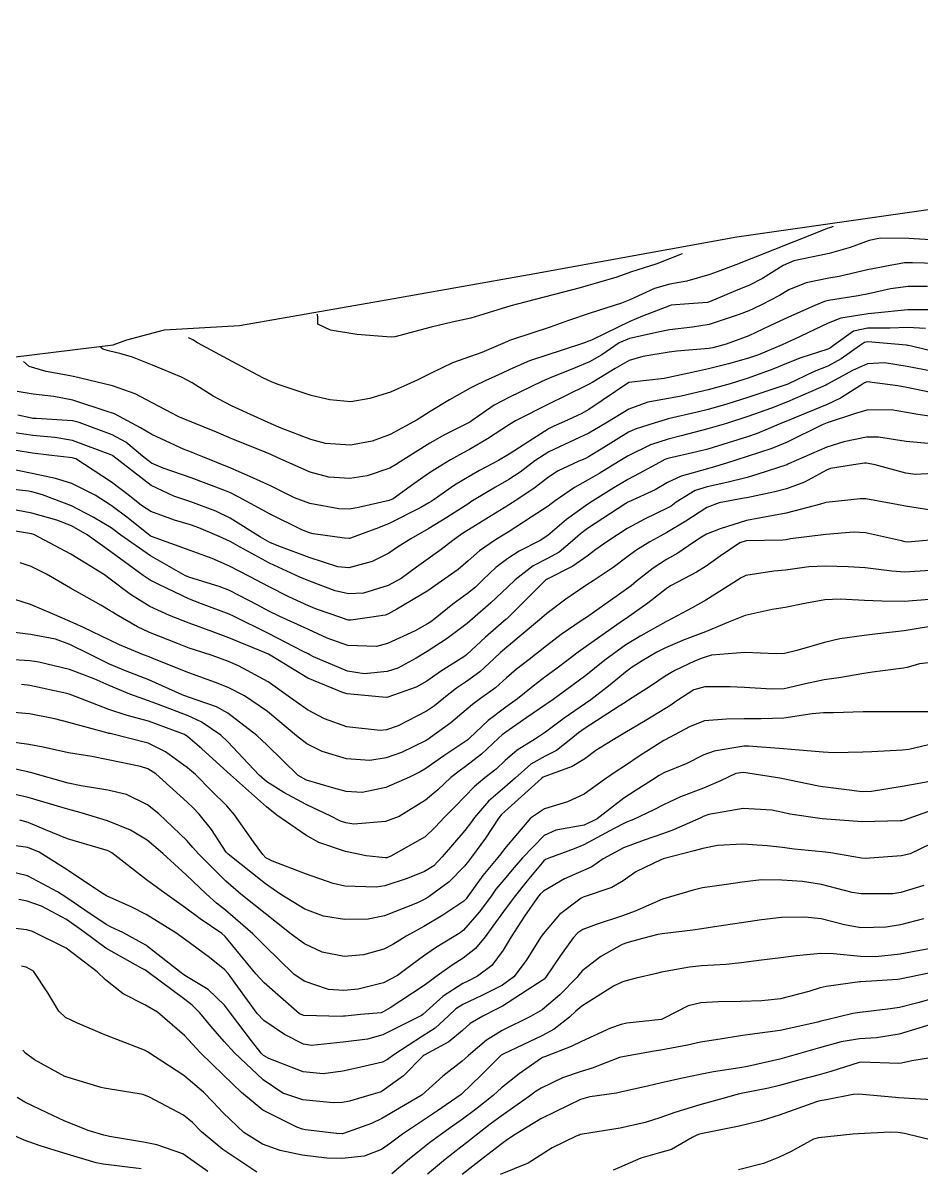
# Model space of a CAD drawing. Header units: metres. Extents: x 307586 to 320046, y 7427249 to 7434250.
# Drawn here: x 310513 to 310558.3, y 7432834.3 to 7432892 of the extents above; entities that cross this region are included whole.
import ezdxf

# ---------------------------------------------------------------- set-up
doc = ezdxf.new("R2010")
doc.units = ezdxf.units.M
doc.header["$MEASUREMENT"] = 0
for name, color, linetype in [('Area', 45, 'Continuous'), ('Curvas de Nivel 1m', 11, 'Continuous'), ('Curvas de Nivel 5m', 15, 'Continuous')]:
    doc.layers.add(name, color=color, linetype=linetype)

msp = doc.modelspace()

# ---------------------------------------------------------------- linework, layer by layer
at = {"layer": 'Area'}
msp.add_polyline3d([(310510.468, 7432874.914, 750.273), (310517.599, 7432875.791, 753.699), (310518.287, 7432876.046, 756.786), (310520.184, 7432876.551, 754.382), (310523.961, 7432876.76, 755.493), (310531.739, 7432878.129, 756.331), (310538.54, 7432879.328, 755.301), (310549.012, 7432881.229, 754.122), (310562.999, 7432883.234, 754.031), (310572.797, 7432885.176, 756.731), (310585.538, 7432886.953, 755.432), (310588.899, 7432887.413, 754.162), (310598.315, 7432889.042, 760.701), (310606.932, 7432890.534, 748.664), (310614.563, 7432890.907, 747.189), (310615.027, 7432891.124, 758.716), (310620.851, 7432892.011, 762.702)], dxfattribs=at)
at = {"layer": 'Curvas de Nivel 1m', "flags": 128}
for points, elevation in [([(310553.863, 7432881.76), (310553.731, 7432881.7), (310553.672, 7432881.685), (310553.554, 7432881.644), (310552.859, 7432881.365), (310548.952, 7432879.821), (310548.013, 7432879.469), (310547.645, 7432879.333), (310546.493, 7432878.998), (310545.638, 7432878.842), (310544.869, 7432878.633), (310543.626, 7432878.062), (310543.197, 7432877.886), (310541.618, 7432877.392), (310540.522, 7432877.013), (310539.61, 7432876.682), (310537.701, 7432876.056), (310537.604, 7432876.027), (310537.553, 7432876.011), (310537.453, 7432875.962), (310536.163, 7432875.406), (310535.591, 7432875.198), (310534.691, 7432874.884), (310533.578, 7432874.348), (310533.346, 7432874.233), (310532.912, 7432874.01), (310531.567, 7432873.401), (310530.524, 7432873.079), (310529.562, 7432872.919), (310528.513, 7432873.016), (310527.564, 7432873.229), (310525.856, 7432873.811), (310525.571, 7432873.928), (310525.174, 7432874.104), (310523.585, 7432874.944), (310521.848, 7432875.897), (310521.601, 7432876.042), (310521.383, 7432876.15)], 756), ([(310546.253, 7432880.37), (310544.978, 7432879.867), (310543.971, 7432879.554), (310543.646, 7432879.446), (310542.956, 7432879.203), (310541.123, 7432878.656), (310538.401, 7432877.948), (310537.621, 7432877.757), (310536.258, 7432877.332), (310535.614, 7432877.133), (310534.672, 7432876.93), (310533.61, 7432876.675), (310531.775, 7432876.198), (310531.604, 7432876.178), (310529.864, 7432876.306), (310528.546, 7432876.537), (310527.905, 7432876.838), (310527.902, 7432877.144), (310527.893, 7432877.33)], 757), ([(310559.655, 7432879.872), (310557.859, 7432879.921), (310557.655, 7432879.927), (310557.459, 7432879.917), (310556.456, 7432879.732), (310555.782, 7432879.608), (310555.651, 7432879.581), (310554.164, 7432879.236), (310553.644, 7432879.147), (310552.496, 7432878.921), (310551.634, 7432878.558), (310551.152, 7432878.273), (310550.248, 7432877.804), (310549.827, 7432877.602), (310549.62, 7432877.508), (310549.118, 7432877.318), (310547.613, 7432876.821), (310546.779, 7432876.681), (310545.61, 7432876.538), (310545.041, 7432876.433), (310543.605, 7432876.113), (310543.088, 7432875.888), (310542.21, 7432875.284), (310541.588, 7432874.938), (310540.863, 7432874.638), (310539.576, 7432874.111), (310539.449, 7432874.058), (310539.19, 7432873.936), (310537.565, 7432873.159), (310536.785, 7432872.743), (310535.673, 7432871.979), (310535.603, 7432871.928), (310535.552, 7432871.901), (310534.276, 7432871.263), (310533.541, 7432870.842), (310532.23, 7432870.02), (310531.813, 7432869.741), (310531.526, 7432869.58), (310530.381, 7432869.181), (310529.518, 7432869.051), (310528.461, 7432869.124), (310527.522, 7432869.372), (310525.881, 7432870.097), (310525.535, 7432870.263), (310525.257, 7432870.382), (310523.542, 7432871.076), (310522.799, 7432871.385), (310521.55, 7432871.888), (310520.901, 7432872.157), (310519.56, 7432872.863), (310518.702, 7432873.321), (310517.568, 7432873.719), (310515.603, 7432874.189), (310515.573, 7432874.193), (310515.424, 7432874.221), (310514.218, 7432874.447), (310513.367, 7432874.694), (310513.073, 7432874.95)], 754), ([(310558.607, 7432878.737), (310557.638, 7432878.725), (310556.751, 7432878.615), (310555.632, 7432878.362), (310555.12, 7432878.255), (310553.627, 7432878.02), (310553.419, 7432877.971), (310552.936, 7432877.77), (310551.617, 7432877.186), (310550.672, 7432876.74), (310549.607, 7432876.242), (310548.47, 7432875.827), (310547.8, 7432875.637), (310547.599, 7432875.6), (310545.978, 7432875.475), (310545.596, 7432875.423), (310544.267, 7432875.199), (310543.59, 7432874.998), (310542.873, 7432874.602), (310541.753, 7432873.907), (310541.572, 7432873.81), (310540.307, 7432873.181), (310539.562, 7432872.822), (310537.865, 7432871.955), (310537.551, 7432871.772), (310536.456, 7432871.058), (310535.538, 7432870.52), (310535.19, 7432870.329), (310534.586, 7432869.989), (310533.925, 7432869.598), (310533.523, 7432869.339), (310532.738, 7432868.788), (310531.702, 7432868.027), (310531.502, 7432867.938), (310529.952, 7432867.592), (310529.498, 7432867.513), (310528.961, 7432867.521), (310527.5, 7432867.8), (310526.727, 7432868.088), (310525.512, 7432868.677), (310524.481, 7432869.148), (310523.525, 7432869.569), (310522.111, 7432870.141), (310521.698, 7432870.311), (310521.535, 7432870.376), (310521.173, 7432870.517), (310519.544, 7432871.277), (310518.976, 7432871.607), (310517.883, 7432872.195), (310517.664, 7432872.308), (310517.554, 7432872.351), (310517.341, 7432872.416), (310515.561, 7432873.008), (310514.601, 7432873.191), (310513.564, 7432873.307), (310512.757, 7432873.444)], 753), ([(310559.477, 7432877.547), (310557.621, 7432877.551), (310555.966, 7432877.39), (310555.619, 7432877.359), (310554.243, 7432877.128), (310553.614, 7432876.874), (310551.872, 7432876.053), (310551.604, 7432875.939), (310551.504, 7432875.891), (310551.298, 7432875.793), (310550.107, 7432875.294), (310549.593, 7432875.116), (310548.586, 7432874.827), (310547.584, 7432874.573), (310546.978, 7432874.45), (310545.577, 7432874.138), (310545.343, 7432874.096), (310543.573, 7432873.892), (310541.559, 7432872.528), (310541.166, 7432872.305), (310540.323, 7432871.922), (310539.784, 7432871.694), (310539.549, 7432871.571), (310538.474, 7432870.877), (310537.536, 7432870.279), (310537.337, 7432870.16), (310536.998, 7432869.965), (310536.045, 7432869.455), (310535.521, 7432869.162), (310534.789, 7432868.712), (310533.769, 7432867.997), (310533.612, 7432867.889), (310533.501, 7432867.822), (310533.091, 7432867.598), (310531.491, 7432866.791), (310530.951, 7432866.573), (310529.55, 7432866.049), (310529.505, 7432866.027), (310529.483, 7432866.025), (310529.243, 7432866.054), (310527.674, 7432866.266), (310527.485, 7432866.315), (310527.101, 7432866.47), (310525.494, 7432867.254), (310523.916, 7432868.116), (310523.506, 7432868.325), (310523.166, 7432868.467), (310521.517, 7432869.093), (310520.119, 7432869.569), (310519.528, 7432869.831), (310519.067, 7432870.177), (310518.232, 7432870.882), (310517.543, 7432871.254), (310515.883, 7432871.884), (310515.55, 7432871.955), (310513.718, 7432872.072), (310513.551, 7432872.083), (310513.416, 7432872.106), (310512.785, 7432872.252)], 752), ([(310558.515, 7432876.609), (310557.612, 7432876.658), (310556.718, 7432876.623), (310555.612, 7432876.628), (310554.885, 7432876.472), (310553.88, 7432875.757), (310553.722, 7432875.638), (310553.6, 7432875.578), (310552.235, 7432875.139), (310551.589, 7432874.88), (310550.826, 7432874.556), (310549.577, 7432874.108), (310549.353, 7432874.037), (310548.667, 7432873.824), (310547.57, 7432873.521), (310546.21, 7432873.21), (310545.565, 7432873.091), (310544.53, 7432872.904), (310543.56, 7432872.55), (310542.487, 7432871.896), (310541.547, 7432871.334), (310540.58, 7432870.882), (310539.538, 7432870.399), (310538.831, 7432869.941), (310538.1, 7432869.375), (310537.518, 7432868.998), (310536.854, 7432868.625), (310535.78, 7432867.977), (310535.608, 7432867.873), (310535.501, 7432867.803), (310534.397, 7432867.087), (310533.488, 7432866.53), (310532.586, 7432866.013), (310531.912, 7432865.588), (310531.472, 7432865.291), (310530.632, 7432864.872), (310529.461, 7432864.556), (310528.915, 7432864.605), (310527.468, 7432865.078), (310525.932, 7432865.639), (310525.479, 7432865.836), (310525.021, 7432866.105), (310523.492, 7432867.052), (310522.773, 7432867.409), (310521.5, 7432867.887), (310520.647, 7432868.159), (310519.511, 7432868.702), (310517.577, 7432870.199), (310517.553, 7432870.219), (310517.533, 7432870.23), (310517.484, 7432870.25), (310515.54, 7432870.969), (310514.648, 7432871.123), (310513.543, 7432871.214), (310512.648, 7432871.358)], 751), ([(310558.817, 7432874.469), (310557.588, 7432874.702), (310556.442, 7432874.88), (310555.589, 7432874.833), (310554.835, 7432874.497), (310553.574, 7432873.8), (310553.546, 7432873.787), (310553.488, 7432873.761), (310551.564, 7432872.918), (310550.756, 7432872.603), (310549.557, 7432872.176), (310548.483, 7432871.826), (310547.55, 7432871.555), (310546.197, 7432871.203), (310545.545, 7432871.039), (310544.665, 7432870.745), (310543.536, 7432870.189), (310543.029, 7432869.888), (310542.107, 7432869.318), (310541.519, 7432868.981), (310540.833, 7432868.597), (310539.862, 7432867.926), (310539.658, 7432867.772), (310539.5, 7432867.655), (310538.652, 7432867.1), (310537.487, 7432866.356), (310537.243, 7432866.204), (310536.849, 7432865.966), (310536.04, 7432865.409), (310535.467, 7432864.901), (310534.974, 7432864.471), (310534.303, 7432863.991), (310533.803, 7432863.643), (310533.447, 7432863.401), (310531.889, 7432862.475), (310531.435, 7432862.215), (310531.296, 7432862.17), (310530.387, 7432862.04), (310529.562, 7432861.918), (310529.432, 7432861.922), (310529.334, 7432861.953), (310529.058, 7432862.056), (310527.84, 7432862.477), (310527.438, 7432862.633), (310526.434, 7432863.099), (310525.448, 7432863.591), (310524.468, 7432864.11), (310523.461, 7432864.633), (310522.574, 7432865.026), (310521.472, 7432865.433), (310519.519, 7432866.133), (310519.483, 7432866.151), (310519.455, 7432866.17), (310518.356, 7432867.051), (310517.498, 7432867.686), (310516.692, 7432868.208), (310515.512, 7432868.805), (310514.695, 7432869.048), (310513.519, 7432869.313), (310512.201, 7432869.581)], 749), ([(310559.183, 7432873.31), (310557.572, 7432873.639), (310557.116, 7432873.725), (310555.576, 7432873.918), (310555.434, 7432873.882), (310555.229, 7432873.743), (310554.226, 7432873.094), (310553.563, 7432872.791), (310551.871, 7432872.1), (310551.555, 7432871.963), (310551.431, 7432871.914), (310551.133, 7432871.794), (310550.026, 7432871.327), (310549.546, 7432871.158), (310548.569, 7432870.851), (310547.54, 7432870.539), (310546.989, 7432870.394), (310545.535, 7432870.056), (310545.389, 7432870.006), (310545.109, 7432869.864), (310544.096, 7432869.302), (310543.52, 7432868.996), (310542.814, 7432868.59), (310541.742, 7432867.906), (310541.501, 7432867.756), (310540.429, 7432866.985), (310539.485, 7432866.185), (310539.102, 7432865.936), (310538.04, 7432865.386), (310537.469, 7432865.031), (310536.865, 7432864.563), (310536.231, 7432863.972), (310535.838, 7432863.587), (310535.446, 7432863.268), (310534.704, 7432862.724), (310533.806, 7432861.996), (310533.598, 7432861.832), (310533.43, 7432861.726), (310532.801, 7432861.384), (310531.42, 7432860.745), (310530.86, 7432860.594), (310529.419, 7432860.635), (310528.369, 7432861.012), (310527.427, 7432861.445), (310525.994, 7432862.094), (310525.436, 7432862.373), (310524.874, 7432862.67), (310523.446, 7432863.412), (310522.934, 7432863.614), (310521.452, 7432864.061), (310521.235, 7432864.152), (310519.468, 7432865.157), (310517.979, 7432866.193), (310517.699, 7432866.41), (310517.487, 7432866.562), (310516.589, 7432867.112), (310515.498, 7432867.684), (310514.033, 7432868.235), (310513.505, 7432868.386), (310513.33, 7432868.418), (310511.508, 7432868.622)], 748), ([(310559.557, 7432872.077), (310558.126, 7432872.279), (310557.559, 7432872.373), (310556.778, 7432872.51), (310555.56, 7432872.498), (310554.978, 7432872.326), (310553.554, 7432871.86), (310553.3, 7432871.764), (310551.544, 7432870.889), (310550.775, 7432870.564), (310549.536, 7432870.155), (310548.494, 7432869.826), (310547.764, 7432869.602), (310547.529, 7432869.547), (310546.197, 7432869.179), (310545.518, 7432868.845), (310544.89, 7432868.488), (310543.561, 7432867.879), (310543.52, 7432867.862), (310543.503, 7432867.852), (310543.418, 7432867.797), (310541.489, 7432866.535), (310541.13, 7432866.27), (310540.738, 7432865.917), (310540.052, 7432865.347), (310539.469, 7432865.026), (310538.756, 7432864.648), (310537.848, 7432863.954), (310537.449, 7432863.581), (310536.617, 7432862.792), (310535.69, 7432861.977), (310535.551, 7432861.859), (310535.431, 7432861.753), (310534.425, 7432860.988), (310533.416, 7432860.335), (310532.861, 7432860.008), (310531.925, 7432859.502), (310531.402, 7432859.331), (310530.232, 7432859.21), (310529.402, 7432859.352), (310527.692, 7432860.076), (310527.507, 7432860.171), (310527.414, 7432860.217), (310527.157, 7432860.341), (310525.424, 7432861.244), (310523.653, 7432862.118), (310523.434, 7432862.216), (310522.035, 7432862.737), (310521.441, 7432862.975), (310519.892, 7432863.722), (310519.451, 7432863.936), (310519.304, 7432864.025), (310519.097, 7432864.175), (310517.47, 7432865.358), (310516.279, 7432866.212), (310515.487, 7432866.671), (310514.757, 7432866.961), (310513.494, 7432867.311), (310512.7, 7432867.457)], 747), ([(310558.654, 7432870.813), (310557.545, 7432870.927), (310556.145, 7432871.135), (310555.547, 7432871.137), (310554.39, 7432870.906), (310553.542, 7432870.638), (310551.61, 7432869.789), (310551.56, 7432869.763), (310551.532, 7432869.751), (310550.065, 7432869.265), (310549.522, 7432869.106), (310548.498, 7432868.845), (310547.515, 7432868.64), (310546.912, 7432868.446), (310545.958, 7432867.855), (310545.695, 7432867.664), (310545.5, 7432867.554), (310544.362, 7432867.004), (310543.489, 7432866.529), (310542.503, 7432865.895), (310541.904, 7432865.476), (310541.471, 7432865.14), (310540.749, 7432864.632), (310539.454, 7432863.985), (310539.42, 7432863.964), (310539.375, 7432863.931), (310537.433, 7432861.996), (310537.418, 7432861.976), (310537.394, 7432861.96), (310536.341, 7432861.053), (310535.415, 7432860.191), (310535.299, 7432860.096), (310535.122, 7432859.983), (310534.075, 7432859.322), (310533.396, 7432858.839), (310532.856, 7432858.542), (310531.431, 7432858.029), (310531.383, 7432858.022), (310531.157, 7432858.032), (310529.385, 7432858.205), (310529.191, 7432858.248), (310527.397, 7432858.989), (310525.592, 7432860.098), (310525.414, 7432860.203), (310525.222, 7432860.295), (310523.422, 7432861.023), (310522.614, 7432861.322), (310521.429, 7432861.763), (310520.437, 7432862.16), (310519.437, 7432862.613), (310518.466, 7432863.207), (310517.451, 7432863.986), (310517.157, 7432864.203), (310515.468, 7432865.237), (310513.597, 7432866.239), (310513.483, 7432866.274), (310511.766, 7432866.546)], 746), ([(310559.195, 7432867.39), (310557.502, 7432867.653), (310557.146, 7432867.724), (310555.507, 7432868.022), (310555.223, 7432868.027), (310553.504, 7432867.843), (310553.439, 7432867.826), (310553.229, 7432867.764), (310551.498, 7432867.312), (310550.22, 7432867.079), (310549.494, 7432866.932), (310548.17, 7432866.511), (310547.487, 7432866.243), (310547.225, 7432866.103), (310546.845, 7432865.846), (310546.032, 7432865.297), (310545.47, 7432864.969), (310544.788, 7432864.541), (310543.958, 7432863.875), (310543.682, 7432863.647), (310543.449, 7432863.475), (310541.961, 7432862.425), (310541.434, 7432862.059), (310541.347, 7432861.998), (310541.22, 7432861.912), (310540.159, 7432861.189), (310539.42, 7432860.624), (310538.548, 7432859.943), (310537.909, 7432859.448), (310537.399, 7432859.003), (310536.845, 7432858.511), (310536.102, 7432857.973), (310535.686, 7432857.671), (310535.377, 7432857.404), (310534.608, 7432856.75), (310533.583, 7432855.998), (310533.451, 7432855.909), (310533.361, 7432855.853), (310532.124, 7432855.245), (310531.347, 7432854.975), (310530.529, 7432854.854), (310529.346, 7432854.927), (310528.126, 7432855.294), (310527.357, 7432855.683), (310526.836, 7432856.085), (310525.375, 7432857.32), (310524.201, 7432858.112), (310523.389, 7432858.519), (310522.751, 7432858.771), (310521.4, 7432859.265), (310519.588, 7432859.991), (310519.411, 7432860.062), (310519.126, 7432860.174), (310517.906, 7432860.681), (310517.42, 7432860.907), (310516.096, 7432861.544), (310515.429, 7432861.842), (310514.538, 7432862.229), (310513.438, 7432862.702), (310512.266, 7432863.083)], 744), ([(310559.486, 7432866.015), (310557.617, 7432865.85), (310557.484, 7432865.864), (310557.301, 7432865.906), (310555.489, 7432866.322), (310554.879, 7432866.356), (310553.488, 7432866.226), (310551.707, 7432866.009), (310551.485, 7432865.965), (310551.329, 7432865.947), (310549.484, 7432865.915), (310549.154, 7432865.815), (310548.168, 7432865.135), (310547.465, 7432864.641), (310546.969, 7432864.336), (310546.051, 7432863.854), (310545.66, 7432863.649), (310545.449, 7432863.503), (310544.533, 7432862.778), (310543.434, 7432862.005), (310543.253, 7432861.883), (310541.42, 7432860.592), (310541.023, 7432860.307), (310540.51, 7432859.919), (310539.886, 7432859.445), (310539.4, 7432859.095), (310538.741, 7432858.592), (310537.953, 7432857.951), (310537.379, 7432857.533), (310536.478, 7432856.863), (310535.549, 7432855.978), (310535.454, 7432855.886), (310535.36, 7432855.817), (310534.254, 7432855.087), (310533.34, 7432854.446), (310533.062, 7432854.279), (310532.518, 7432854.012), (310531.328, 7432853.489), (310530.128, 7432853.239), (310529.325, 7432853.29), (310528.711, 7432853.444), (310527.331, 7432853.854), (310526.908, 7432854.084), (310525.356, 7432855.625), (310524.834, 7432856.105), (310523.374, 7432857.228), (310522.795, 7432857.547), (310521.382, 7432858.032), (310521.072, 7432858.153), (310519.394, 7432858.903), (310518.221, 7432859.367), (310517.405, 7432859.705), (310516.397, 7432860.21), (310515.418, 7432860.697), (310514.689, 7432860.959), (310513.422, 7432861.195), (310512.488, 7432861.318)], 743), ([(310558.753, 7432864.411), (310557.462, 7432864.327), (310556.81, 7432864.38), (310555.465, 7432864.555), (310554.613, 7432864.601), (310553.466, 7432864.644), (310552.639, 7432864.599), (310551.463, 7432864.442), (310550.869, 7432864.388), (310549.458, 7432864.166), (310549.218, 7432864.052), (310548.859, 7432863.819), (310547.444, 7432862.931), (310546.754, 7432862.533), (310545.493, 7432861.859), (310545.452, 7432861.841), (310545.433, 7432861.832), (310544.17, 7432861.128), (310543.421, 7432860.672), (310542.353, 7432859.896), (310541.835, 7432859.475), (310541.401, 7432859.132), (310540.698, 7432858.612), (310539.753, 7432857.926), (310539.537, 7432857.773), (310539.38, 7432857.661), (310538.436, 7432857.007), (310537.366, 7432856.269), (310537.192, 7432856.134), (310537.005, 7432855.964), (310536.154, 7432855.169), (310535.341, 7432854.539), (310535.016, 7432854.305), (310534.609, 7432853.987), (310533.946, 7432853.374), (310533.321, 7432852.851), (310531.995, 7432852.02), (310531.31, 7432851.772), (310529.709, 7432851.645), (310529.309, 7432851.697), (310529.047, 7432851.791), (310528.524, 7432852.062), (310527.694, 7432852.451), (310527.318, 7432852.622), (310526.186, 7432853.229), (310525.33, 7432853.772), (310524.948, 7432854.104), (310523.358, 7432855.811), (310523.025, 7432856.125), (310522.022, 7432856.793), (310521.372, 7432857.088), (310519.869, 7432857.674), (310519.38, 7432857.851), (310519.136, 7432857.929), (310518.438, 7432858.184), (310517.389, 7432858.622), (310516.638, 7432858.963), (310515.401, 7432859.43), (310513.842, 7432859.8), (310513.407, 7432859.861), (310511.713, 7432859.961)], 742), ([(310558.711, 7432862.966), (310557.444, 7432862.86), (310556.31, 7432862.866), (310555.445, 7432862.91), (310554.216, 7432862.981), (310553.445, 7432862.947), (310552.427, 7432862.759), (310551.441, 7432862.555), (310550.79, 7432862.446), (310549.436, 7432862.152), (310548.583, 7432861.823), (310547.428, 7432861.337), (310546.356, 7432860.918), (310545.42, 7432860.53), (310544.978, 7432860.304), (310544.236, 7432859.872), (310543.737, 7432859.548), (310543.404, 7432859.298), (310542.625, 7432858.661), (310541.662, 7432857.906), (310541.381, 7432857.718), (310540.309, 7432856.985), (310539.366, 7432856.27), (310538.866, 7432855.937), (310537.944, 7432855.361), (310537.346, 7432854.848), (310536.889, 7432854.415), (310536.313, 7432853.97), (310535.778, 7432853.526), (310535.324, 7432853.054), (310534.798, 7432852.506), (310534.281, 7432851.99), (310533.82, 7432851.483), (310533.303, 7432851), (310531.579, 7432850.026), (310531.376, 7432849.944), (310531.291, 7432849.935), (310530.342, 7432850.04), (310529.295, 7432850.253), (310527.95, 7432850.721), (310527.303, 7432851.08), (310525.843, 7432852.095), (310525.317, 7432852.504), (310523.502, 7432854.118), (310523.335, 7432854.278), (310522.052, 7432855.44), (310521.361, 7432856.045), (310521.188, 7432856.152), (310519.369, 7432856.822), (310518.304, 7432857.117), (310517.375, 7432857.414), (310515.426, 7432858.176), (310515.383, 7432858.191), (310515.261, 7432858.221), (310513.389, 7432858.627), (310512.969, 7432858.667)], 741), ([(310559.414, 7432859.845), (310558.207, 7432859.708), (310557.591, 7432859.537), (310557.41, 7432859.499), (310555.846, 7432859.296), (310555.405, 7432859.228), (310554.139, 7432859.016), (310553.4, 7432858.905), (310552.468, 7432858.702), (310551.393, 7432858.458), (310550.751, 7432858.438), (310549.394, 7432858.525), (310548.662, 7432858.553), (310547.394, 7432858.564), (310546.837, 7432858.4), (310545.994, 7432857.854), (310545.635, 7432857.603), (310545.379, 7432857.444), (310544.395, 7432856.848), (310543.366, 7432856.237), (310542.786, 7432855.889), (310541.912, 7432855.344), (310541.348, 7432854.936), (310540.712, 7432854.547), (310539.335, 7432854.044), (310539.257, 7432854.009), (310539.172, 7432853.932), (310537.316, 7432852.277), (310537.151, 7432852.125), (310537.019, 7432851.963), (310536.342, 7432850.93), (310535.641, 7432849.977), (310535.488, 7432849.78), (310535.286, 7432849.521), (310534.523, 7432848.739), (310533.514, 7432847.997), (310533.362, 7432847.899), (310533.261, 7432847.841), (310532.929, 7432847.674), (310531.253, 7432847.015), (310530.436, 7432846.854), (310529.251, 7432846.841), (310528.191, 7432847.004), (310527.256, 7432847.358), (310526.035, 7432848.092), (310525.271, 7432848.633), (310523.389, 7432850.119), (310523.294, 7432850.227), (310522.545, 7432851.371), (310521.92, 7432852.141), (310521.624, 7432852.453), (310521.319, 7432852.751), (310519.74, 7432854.166), (310519.337, 7432854.427), (310518.969, 7432854.545), (310517.343, 7432854.88), (310516.511, 7432855.042), (310515.348, 7432855.239), (310514.074, 7432855.511), (310513.354, 7432855.659), (310511.748, 7432855.873)], 739), ([(310558.984, 7432857.301), (310557.379, 7432857.29), (310555.814, 7432857.3), (310555.378, 7432857.292), (310553.88, 7432857.253), (310553.378, 7432857.25), (310552.803, 7432857.194), (310551.375, 7432856.977), (310550.232, 7432856.943), (310549.374, 7432856.948), (310548.483, 7432856.932), (310547.373, 7432856.842), (310546.662, 7432856.555), (310545.363, 7432855.875), (310545.337, 7432855.86), (310544.131, 7432855.092), (310543.343, 7432854.564), (310542.933, 7432854.292), (310542.347, 7432853.895), (310541.325, 7432853.147), (310540.476, 7432852.764), (310539.318, 7432852.414), (310538.622, 7432851.94), (310537.297, 7432850.394), (310537.113, 7432850.143), (310536.975, 7432849.963), (310536.206, 7432849.043), (310535.446, 7432847.978), (310535.369, 7432847.872), (310535.261, 7432847.766), (310534.199, 7432847.045), (310533.248, 7432846.485), (310532.387, 7432846.013), (310531.688, 7432845.572), (310531.232, 7432845.331), (310530.208, 7432845.061), (310529.227, 7432844.976), (310528.114, 7432845.182), (310527.236, 7432845.609), (310526.564, 7432846.087), (310525.253, 7432847.133), (310524.028, 7432848.112), (310523.273, 7432848.763), (310521.888, 7432850.141), (310521.612, 7432850.461), (310521.3, 7432850.823), (310519.886, 7432852.164), (310519.317, 7432852.606), (310518.262, 7432853.126), (310517.325, 7432853.359), (310515.974, 7432853.566), (310515.328, 7432853.704), (310513.435, 7432854.239), (310513.333, 7432854.266), (310513.299, 7432854.275), (310511.339, 7432854.687)], 738), ([(310558.953, 7432855.696), (310557.67, 7432855.404), (310557.358, 7432855.365), (310555.803, 7432855.289), (310555.356, 7432855.261), (310553.879, 7432855.231), (310553.355, 7432855.265), (310551.745, 7432855.397), (310551.358, 7432855.429), (310549.6, 7432855.567), (310549.359, 7432855.564), (310547.864, 7432855.324), (310547.352, 7432855.127), (310546.492, 7432854.702), (310545.338, 7432854.224), (310545.102, 7432854.097), (310544.76, 7432853.866), (310543.882, 7432853.319), (310543.324, 7432852.945), (310541.966, 7432851.9), (310541.31, 7432851.59), (310539.889, 7432851.342), (310539.304, 7432851.066), (310538.217, 7432849.946), (310537.792, 7432849.446), (310537.276, 7432848.832), (310536.876, 7432848.357), (310536.593, 7432847.967), (310536.028, 7432847.199), (310535.246, 7432846.302), (310535.069, 7432846.157), (310534.776, 7432845.985), (310533.827, 7432845.401), (310533.228, 7432844.985), (310532.661, 7432844.569), (310531.922, 7432844.019), (310531.209, 7432843.641), (310529.929, 7432843.319), (310529.205, 7432843.251), (310528.444, 7432843.3), (310527.209, 7432843.727), (310526.702, 7432844.085), (310525.234, 7432845.513), (310524.63, 7432846.106), (310523.255, 7432847.298), (310522.794, 7432847.663), (310522.272, 7432848.135), (310521.277, 7432849.088), (310520.099, 7432850.162), (310519.3, 7432850.833), (310518.465, 7432851.343), (310517.309, 7432851.807), (310515.985, 7432852.213), (310515.315, 7432852.394), (310515.076, 7432852.462), (310513.32, 7432852.977), (310512.286, 7432853.219)], 737), ([(310559.164, 7432853.864), (310558.272, 7432853.706), (310557.331, 7432853.539), (310555.787, 7432853.276), (310555.328, 7432853.27), (310553.602, 7432853.485), (310553.331, 7432853.52), (310553.12, 7432853.552), (310552.061, 7432853.779), (310551.335, 7432853.921), (310551.179, 7432853.948), (310549.339, 7432854.239), (310548.962, 7432854.193), (310548.189, 7432853.827), (310547.329, 7432853.447), (310546.166, 7432853.01), (310545.32, 7432852.617), (310544.827, 7432852.356), (310543.802, 7432851.875), (310543.453, 7432851.737), (310543.311, 7432851.676), (310542.834, 7432851.413), (310541.3, 7432850.589), (310540.816, 7432850.397), (310539.54, 7432849.928), (310539.37, 7432849.851), (310539.291, 7432849.788), (310538.443, 7432848.775), (310537.785, 7432847.952), (310537.256, 7432847.231), (310536.718, 7432846.495), (310536.331, 7432845.969), (310535.842, 7432845.365), (310535.227, 7432844.888), (310534.675, 7432844.531), (310533.922, 7432843.993), (310533.512, 7432843.695), (310533.208, 7432843.48), (310531.552, 7432842.38), (310531.194, 7432842.174), (310531.088, 7432842.137), (310530.053, 7432842.041), (310529.273, 7432841.969), (310529.192, 7432841.96), (310529.093, 7432841.952), (310527.192, 7432841.999), (310526.981, 7432842.082), (310525.208, 7432843.638), (310524.788, 7432844.104), (310523.241, 7432845.97), (310523.063, 7432846.123), (310521.976, 7432846.865), (310521.255, 7432847.404), (310520.197, 7432848.161), (310519.273, 7432848.83), (310517.52, 7432850.197), (310517.378, 7432850.283), (310517.294, 7432850.319), (310517.129, 7432850.367), (310515.3, 7432850.904), (310514.19, 7432851.346), (310513.308, 7432851.715), (310512.897, 7432851.834)], 736), ([(310559.305, 7432850.891), (310557.732, 7432850.148), (310557.296, 7432850.034), (310555.468, 7432849.912), (310555.295, 7432849.924), (310553.737, 7432850.196), (310553.298, 7432850.249), (310551.893, 7432850.375), (310551.3, 7432850.456), (310550.544, 7432850.554), (310549.301, 7432850.635), (310548.041, 7432850.569), (310547.299, 7432850.414), (310546.856, 7432850.286), (310545.293, 7432849.885), (310545.273, 7432849.881), (310545.218, 7432849.861), (310543.925, 7432849.232), (310543.276, 7432848.784), (310542.718, 7432848.442), (310541.264, 7432847.962), (310541.228, 7432847.946), (310541.16, 7432847.911), (310540.083, 7432847.093), (310539.245, 7432846.116), (310539.122, 7432845.932), (310538.403, 7432844.764), (310537.776, 7432843.952), (310537.209, 7432843.528), (310536.166, 7432843.008), (310535.199, 7432842.552), (310534.85, 7432842.33), (310534.481, 7432841.987), (310533.816, 7432841.364), (310533.182, 7432840.949), (310531.733, 7432840.022), (310531.419, 7432839.777), (310531.167, 7432839.641), (310529.857, 7432839.348), (310529.16, 7432839.199), (310528.172, 7432839.051), (310527.159, 7432839.161), (310525.437, 7432839.829), (310525.171, 7432839.985), (310525.047, 7432840.101), (310524.565, 7432840.72), (310523.507, 7432842.117), (310523.197, 7432842.518), (310522.374, 7432843.302), (310521.212, 7432844.016), (310521.012, 7432844.152), (310519.233, 7432845.534), (310518.085, 7432846.187), (310517.498, 7432846.449), (310517.247, 7432846.583), (310516.163, 7432847.302), (310515.26, 7432847.924), (310514.795, 7432848.225), (310513.275, 7432849.028), (310512.24, 7432849.294)], 734), ([(310558.426, 7432848.552), (310557.27, 7432848.19), (310556.868, 7432848.125), (310555.269, 7432848.124), (310554.813, 7432848.202), (310553.275, 7432848.595), (310552.31, 7432848.742), (310551.278, 7432848.822), (310550.249, 7432848.83), (310549.276, 7432848.711), (310548.493, 7432848.603), (310547.272, 7432848.423), (310546.808, 7432848.306), (310545.263, 7432847.86), (310543.882, 7432847.248), (310543.254, 7432847.022), (310541.927, 7432846.577), (310541.247, 7432846.328), (310540.992, 7432846.166), (310540.772, 7432845.915), (310540.13, 7432845.02), (310539.389, 7432843.928), (310539.306, 7432843.835), (310539.211, 7432843.759), (310538.728, 7432843.458), (310537.198, 7432842.471), (310536.869, 7432842.291), (310536.214, 7432841.97), (310535.576, 7432841.589), (310535.186, 7432841.239), (310534.501, 7432840.665), (310533.257, 7432839.999), (310533.203, 7432839.969), (310533.172, 7432839.937), (310532.217, 7432838.954), (310531.145, 7432838.182), (310531.039, 7432838.136), (310530.688, 7432838.035), (310529.503, 7432837.682), (310529.138, 7432837.606), (310528.67, 7432837.589), (310527.14, 7432837.743), (310526.145, 7432838.09), (310525.153, 7432838.748), (310523.699, 7432840.115), (310523.179, 7432840.689), (310522.512, 7432841.456), (310521.954, 7432842.139), (310521.575, 7432842.522), (310521.199, 7432842.805), (310519.371, 7432844.168), (310519.215, 7432844.278), (310518.988, 7432844.402), (310517.231, 7432845.39), (310516.124, 7432846.211), (310515.249, 7432846.834), (310513.979, 7432847.51), (310513.258, 7432847.762), (310512.85, 7432847.837)], 733), ([(310558.418, 7432846.866), (310557.251, 7432846.56), (310556.533, 7432846.444), (310555.25, 7432846.408), (310554.437, 7432846.562), (310553.254, 7432846.86), (310552.428, 7432846.946), (310551.254, 7432846.937), (310550.243, 7432846.811), (310549.251, 7432846.666), (310547.891, 7432846.472), (310547.248, 7432846.364), (310546.792, 7432846.3), (310545.245, 7432846.117), (310545.034, 7432846.073), (310544.249, 7432845.87), (310543.462, 7432845.655), (310543.238, 7432845.571), (310542.157, 7432844.968), (310541.218, 7432844.242), (310541.065, 7432844.061), (310540.941, 7432843.913), (310540.085, 7432843.04), (310539.197, 7432842.289), (310538.615, 7432841.939), (310537.186, 7432841.246), (310536.392, 7432840.757), (310535.484, 7432839.977), (310535.326, 7432839.823), (310535.169, 7432839.689), (310534.202, 7432838.945), (310533.162, 7432838), (310533.108, 7432837.966), (310531.131, 7432836.805), (310530.601, 7432836.562), (310529.197, 7432836.049), (310529.145, 7432836.027), (310529.123, 7432836.028), (310528.837, 7432836.054), (310527.281, 7432836.234), (310527.125, 7432836.268), (310526.837, 7432836.372), (310525.134, 7432837.23), (310524.052, 7432838.111), (310523.156, 7432838.996), (310521.971, 7432840.138), (310521.584, 7432840.551), (310521.181, 7432840.987), (310519.834, 7432842.164), (310519.197, 7432842.54), (310518.096, 7432843.081), (310517.209, 7432843.79), (310516.793, 7432844.204), (310515.23, 7432845.385), (310513.537, 7432846.237), (310513.244, 7432846.312), (310511.49, 7432846.511)], 732), ([(310559.239, 7432845.451), (310557.767, 7432845.18), (310557.234, 7432845.094), (310556.008, 7432844.955), (310555.231, 7432844.966), (310553.883, 7432845.104), (310553.233, 7432845.121), (310551.999, 7432845.011), (310551.23, 7432844.906), (310550.246, 7432844.781), (310549.226, 7432844.659), (310548.475, 7432844.571), (310547.223, 7432844.498), (310546.628, 7432844.439), (310545.218, 7432844.173), (310544.965, 7432844.114), (310543.935, 7432843.873), (310543.36, 7432843.73), (310543.211, 7432843.682), (310542.802, 7432843.479), (310541.198, 7432842.466), (310540.892, 7432842.217), (310540.579, 7432841.916), (310539.807, 7432841.303), (310539.183, 7432840.965), (310537.274, 7432840.058), (310537.173, 7432840.007), (310537.143, 7432839.991), (310537.111, 7432839.961), (310536.133, 7432838.996), (310535.144, 7432838.034), (310535.115, 7432838.009), (310535.077, 7432837.981), (310533.927, 7432837.201), (310533.13, 7432836.664), (310532.168, 7432836.014), (310531.57, 7432835.569), (310531.111, 7432835.246), (310530.241, 7432834.904), (310529.104, 7432834.785), (310528.359, 7432834.807), (310527.106, 7432834.956), (310526.007, 7432835.193), (310525.114, 7432835.521), (310524.18, 7432836.109), (310523.133, 7432837.09), (310522.638, 7432837.628), (310522.152, 7432838.135), (310521.155, 7432838.97), (310519.323, 7432840.168), (310519.174, 7432840.247), (310517.774, 7432840.786), (310517.181, 7432841.031), (310515.79, 7432841.611), (310515.19, 7432841.899), (310514.85, 7432842.223), (310514.298, 7432843.133), (310513.588, 7432844.236), (310513.216, 7432844.43), (310512.973, 7432844.487)], 731), ([(310559.205, 7432842.931), (310558.129, 7432842.633), (310557.2, 7432842.399), (310556.608, 7432842.317), (310555.197, 7432842.154), (310554.845, 7432842.095), (310553.469, 7432841.757), (310553.246, 7432841.706), (310553.192, 7432841.695), (310553.094, 7432841.663), (310551.187, 7432841.24), (310549.912, 7432841.077), (310549.185, 7432840.975), (310548.17, 7432840.812), (310547.181, 7432840.659), (310546.52, 7432840.506), (310545.177, 7432840.242), (310544.846, 7432840.193), (310543.173, 7432839.904), (310543.102, 7432839.881), (310541.719, 7432839.347), (310541.162, 7432839.176), (310540.223, 7432838.853), (310539.149, 7432838.343), (310538.897, 7432838.183), (310538.564, 7432837.939), (310537.133, 7432836.933), (310536.576, 7432836.518), (310535.883, 7432835.972), (310535.465, 7432835.629), (310535.114, 7432835.355), (310534.335, 7432834.757), (310533.423, 7432833.997)], 729), ([(310559.166, 7432841.664), (310557.186, 7432841.054), (310556.039, 7432840.877), (310555.184, 7432840.819), (310554.261, 7432840.67), (310553.179, 7432840.375), (310551.173, 7432839.79), (310549.551, 7432839.423), (310549.166, 7432839.356), (310547.838, 7432839.155), (310547.161, 7432839.023), (310546.191, 7432838.816), (310545.154, 7432838.581), (310544.569, 7432838.449), (310543.147, 7432838.126), (310542.94, 7432838.089), (310541.611, 7432837.903), (310541.141, 7432837.767), (310539.891, 7432837.167), (310539.132, 7432836.789), (310537.753, 7432835.951), (310537.382, 7432835.693), (310537.116, 7432835.501), (310536.251, 7432834.824), (310535.167, 7432833.979)], 728), ([(310559.175, 7432839.927), (310557.816, 7432839.71), (310557.3, 7432839.589), (310557.171, 7432839.578), (310555.27, 7432839.64), (310555.171, 7432839.622), (310553.743, 7432839.175), (310553.162, 7432839.015), (310552.177, 7432838.755), (310551.153, 7432838.466), (310550.608, 7432838.339), (310549.147, 7432838.051), (310548.951, 7432838.007), (310548.296, 7432837.823), (310547.139, 7432837.493), (310545.878, 7432837.11), (310545.133, 7432836.836), (310544.395, 7432836.603), (310543.127, 7432836.325), (310541.233, 7432836.017), (310541.124, 7432835.995), (310541.063, 7432835.972), (310540.91, 7432835.912), (310539.712, 7432835.326), (310539.108, 7432834.936), (310538.49, 7432834.551), (310537.093, 7432833.989)], 727), ([(310559.099, 7432837.735), (310557.145, 7432837.855), (310556.996, 7432837.87), (310555.147, 7432838.04), (310554.869, 7432838.021), (310553.503, 7432837.756), (310553.204, 7432837.698), (310553.142, 7432837.681), (310553.029, 7432837.649), (310551.135, 7432836.979), (310550.235, 7432836.696), (310549.129, 7432836.421), (310547.364, 7432836.075), (310547.125, 7432836.017), (310546.993, 7432835.973), (310546.759, 7432835.844), (310545.717, 7432835.25), (310545.111, 7432835.072), (310544.17, 7432834.807), (310543.1, 7432834.341), (310542.776, 7432834.207)], 726), ([(310522.367, 7432834.131), (310521.106, 7432835.024), (310519.796, 7432835.479), (310519.115, 7432835.614), (310517.414, 7432835.9), (310517.119, 7432835.961), (310516.333, 7432836.208), (310515.128, 7432836.698), (310514.275, 7432837.085), (310513.137, 7432837.629), (310512.756, 7432837.863)], 729), ([(310519.002, 7432834.264), (310517.097, 7432834.5), (310516.73, 7432834.573), (310515.105, 7432835.054), (310513.909, 7432835.434), (310513.115, 7432835.723), (310511.918, 7432836.258)], 728)]:
    msp.add_lwpolyline(points, dxfattribs=dict(at, elevation=elevation))
at = {"layer": 'Curvas de Nivel 5m', "flags": 128}
for points, elevation in [([(310559.035, 7432881.068), (310557.667, 7432881.146), (310556.242, 7432881.159), (310555.666, 7432881.046), (310554.721, 7432880.691), (310553.659, 7432880.398), (310551.885, 7432880.017), (310551.348, 7432879.793), (310550.306, 7432879.14), (310549.638, 7432878.797), (310548.941, 7432878.513), (310547.625, 7432877.953), (310547.534, 7432877.931), (310546.59, 7432877.85), (310545.698, 7432877.784), (310545.622, 7432877.761), (310544.261, 7432877.229), (310543.614, 7432876.972), (310541.76, 7432876.063), (310541.604, 7432875.992), (310541.543, 7432875.971), (310541.384, 7432875.912), (310540.053, 7432875.469), (310539.594, 7432875.319), (310538.558, 7432874.976), (310537.582, 7432874.545), (310537.187, 7432874.356), (310536.324, 7432873.972), (310535.818, 7432873.73), (310535.569, 7432873.598), (310534.536, 7432873.017), (310533.557, 7432872.423), (310532.901, 7432872.01), (310531.545, 7432871.271), (310530.648, 7432870.933), (310529.54, 7432870.733), (310528.292, 7432870.82), (310527.542, 7432871.021), (310526.053, 7432871.59), (310525.55, 7432871.809), (310524.88, 7432872.107), (310523.559, 7432872.715), (310522.636, 7432873.207), (310521.57, 7432873.868), (310521.032, 7432874.155), (310519.582, 7432874.769), (310518.564, 7432875.161), (310517.926, 7432875.358), (310517.421, 7432875.472), (310517.076, 7432875.572), (310516.963, 7432875.67)], 755), ([(310559.597, 7432875.292), (310557.812, 7432875.717), (310557.646, 7432875.762), (310557.603, 7432875.764), (310557.556, 7432875.767), (310555.605, 7432875.939), (310555.437, 7432875.91), (310555.189, 7432875.744), (310554.27, 7432875.076), (310553.587, 7432874.723), (310552.909, 7432874.444), (310551.573, 7432873.808), (310551.526, 7432873.79), (310550.068, 7432873.305), (310549.566, 7432873.135), (310548.556, 7432872.818), (310547.56, 7432872.539), (310547.005, 7432872.398), (310545.555, 7432872.056), (310545.401, 7432872.015), (310544.89, 7432871.867), (310543.882, 7432871.545), (310543.548, 7432871.391), (310542.176, 7432870.537), (310541.535, 7432870.14), (310541.379, 7432870.067), (310541.018, 7432869.915), (310540.005, 7432869.446), (310539.521, 7432869.114), (310538.858, 7432868.595), (310537.88, 7432867.954), (310537.5, 7432867.716), (310536.421, 7432867.043), (310535.488, 7432866.475), (310535.185, 7432866.284), (310534.764, 7432865.987), (310534.044, 7432865.425), (310533.468, 7432865.008), (310532.876, 7432864.594), (310532.104, 7432864.02), (310531.449, 7432863.66), (310530.203, 7432863.285), (310529.445, 7432863.245), (310528.781, 7432863.394), (310527.451, 7432863.893), (310526.991, 7432864.085), (310525.463, 7432864.794), (310523.994, 7432865.596), (310523.479, 7432865.873), (310522.928, 7432866.128), (310521.906, 7432866.562), (310521.489, 7432866.716), (310520.689, 7432866.96), (310519.495, 7432867.397), (310519.015, 7432867.694), (310518.412, 7432868.186), (310517.513, 7432868.876), (310515.706, 7432870.042), (310515.531, 7432870.103), (310514.351, 7432870.232), (310513.534, 7432870.323), (310511.873, 7432870.602)], 750), ([(310559.528, 7432869.335), (310557.988, 7432869.252), (310557.527, 7432869.321), (310555.971, 7432869.736), (310555.534, 7432869.83), (310555.445, 7432869.83), (310554.893, 7432869.746), (310553.733, 7432869.554), (310553.529, 7432869.472), (310552.424, 7432868.872), (310551.514, 7432868.528), (310550.927, 7432868.38), (310549.507, 7432868.086), (310549.277, 7432868.042), (310548.117, 7432867.831), (310547.501, 7432867.6), (310546.434, 7432866.91), (310545.488, 7432866.335), (310545.177, 7432866.173), (310544.62, 7432865.869), (310543.924, 7432865.428), (310543.471, 7432865.087), (310542.782, 7432864.571), (310541.767, 7432863.905), (310541.451, 7432863.703), (310540.389, 7432862.975), (310539.436, 7432862.25), (310539.062, 7432861.936), (310537.419, 7432860.559), (310537.097, 7432860.283), (310536.767, 7432859.966), (310536.06, 7432859.317), (310535.396, 7432858.832), (310534.886, 7432858.49), (310534.251, 7432857.991), (310533.776, 7432857.599), (310533.376, 7432857.334), (310531.943, 7432856.596), (310531.367, 7432856.389), (310531.048, 7432856.351), (310529.368, 7432856.547), (310528.242, 7432856.938), (310527.376, 7432857.405), (310526.414, 7432858.09), (310525.393, 7432858.803), (310523.911, 7432859.61), (310523.409, 7432859.832), (310522.576, 7432860.133), (310521.685, 7432860.415), (310521.417, 7432860.513), (310520.834, 7432860.741), (310519.424, 7432861.3), (310518.823, 7432861.576), (310517.739, 7432862.195), (310517.553, 7432862.317), (310517.435, 7432862.395), (310516.968, 7432862.674), (310515.446, 7432863.527), (310514.236, 7432864.232), (310513.459, 7432864.626), (310512.911, 7432864.798)], 745), ([(310559.364, 7432861.691), (310557.429, 7432861.375), (310555.956, 7432861.206), (310555.427, 7432861.149), (310554.199, 7432860.978), (310553.423, 7432860.798), (310552.022, 7432860.384), (310551.417, 7432860.238), (310550.99, 7432860.221), (310549.418, 7432860.291), (310547.732, 7432860.151), (310547.415, 7432860.058), (310547.258, 7432859.998), (310546.883, 7432859.845), (310545.879, 7432859.382), (310545.401, 7432859.095), (310544.667, 7432858.594), (310543.558, 7432857.878), (310543.449, 7432857.812), (310543.382, 7432857.771), (310543.085, 7432857.589), (310541.369, 7432856.481), (310541.033, 7432856.247), (310540.642, 7432855.917), (310539.925, 7432855.354), (310539.35, 7432855.068), (310538.629, 7432854.655), (310537.838, 7432853.952), (310537.328, 7432853.499), (310536.501, 7432852.789), (310535.802, 7432851.975), (310535.6, 7432851.687), (310535.306, 7432851.315), (310534.682, 7432850.603), (310534.173, 7432849.991), (310533.74, 7432849.542), (310533.282, 7432849.248), (310532.397, 7432848.892), (310531.27, 7432848.535), (310530.834, 7432848.47), (310529.27, 7432848.52), (310528.683, 7432848.647), (310527.279, 7432849.142), (310525.616, 7432849.769), (310525.291, 7432849.949), (310525.125, 7432850.102), (310524.662, 7432850.744), (310523.713, 7432852.116), (310523.317, 7432852.559), (310522.53, 7432853.337), (310521.737, 7432854.144), (310521.338, 7432854.484), (310520.23, 7432855.28), (310519.356, 7432855.723), (310517.45, 7432856.199), (310517.372, 7432856.209), (310517.347, 7432856.217), (310515.368, 7432856.762), (310514.658, 7432856.939), (310513.372, 7432857.19), (310512.393, 7432857.275)], 740), ([(310559.321, 7432852.509), (310557.438, 7432851.842), (310557.314, 7432851.804), (310557.234, 7432851.8), (310555.313, 7432851.758), (310553.314, 7432851.913), (310551.679, 7432852.147), (310551.317, 7432852.223), (310550.777, 7432852.337), (310549.319, 7432852.421), (310547.597, 7432852.117), (310547.315, 7432852.017), (310547.192, 7432851.964), (310546.927, 7432851.844), (310545.813, 7432851.349), (310545.306, 7432851.164), (310544.338, 7432850.834), (310543.299, 7432850.45), (310542.28, 7432849.895), (310541.696, 7432849.495), (310541.284, 7432849.296), (310540.32, 7432848.877), (310539.268, 7432848.267), (310539.094, 7432848.104), (310538.963, 7432847.935), (310538.315, 7432847.005), (310537.633, 7432845.954), (310537.483, 7432845.713), (310537.233, 7432845.287), (310536.669, 7432844.518), (310535.947, 7432843.973), (310535.455, 7432843.733), (310535.209, 7432843.61), (310534.224, 7432842.969), (310533.193, 7432842.052), (310533.127, 7432842.001), (310531.183, 7432841.027), (310530.408, 7432840.81), (310529.179, 7432840.661), (310527.586, 7432840.483), (310527.178, 7432840.553), (310526.225, 7432841.047), (310525.189, 7432841.745), (310524.852, 7432842.103), (310523.879, 7432843.44), (310523.387, 7432844.118), (310523.216, 7432844.303), (310522.444, 7432844.913), (310521.238, 7432845.805), (310520.742, 7432846.155), (310519.252, 7432847.085), (310518.527, 7432847.453), (310517.261, 7432848.027), (310516.959, 7432848.203), (310515.28, 7432849.33), (310513.866, 7432850.234), (310513.295, 7432850.454), (310511.714, 7432850.681)], 735), ([(310558.763, 7432844.154), (310557.214, 7432843.825), (310557.123, 7432843.813), (310555.793, 7432843.734), (310555.256, 7432843.696), (310555.212, 7432843.694), (310553.508, 7432843.459), (310553.209, 7432843.386), (310552.642, 7432843.203), (310551.203, 7432842.837), (310550.272, 7432842.73), (310549.202, 7432842.71), (310548.065, 7432842.69), (310547.201, 7432842.638), (310546.564, 7432842.481), (310545.342, 7432841.859), (310545.241, 7432841.811), (310545.192, 7432841.801), (310543.461, 7432841.607), (310543.19, 7432841.545), (310542.651, 7432841.351), (310541.181, 7432840.687), (310540.664, 7432840.429), (310539.366, 7432839.928), (310539.222, 7432839.879), (310539.172, 7432839.851), (310538.04, 7432839.066), (310537.149, 7432838.346), (310536.948, 7432838.16), (310536.73, 7432837.964), (310535.847, 7432837.261), (310535.13, 7432836.724), (310534.694, 7432836.417), (310534.088, 7432835.99), (310533.535, 7432835.577), (310533.112, 7432835.242), (310532.424, 7432834.69), (310531.629, 7432834.022)], 730), ([(310524.825, 7432834.103), (310523.11, 7432835.25), (310522.038, 7432836.136), (310521.583, 7432836.599), (310521.131, 7432836.982), (310519.42, 7432837.887), (310519.141, 7432837.997), (310518.996, 7432838.027), (310518.059, 7432838.186), (310517.145, 7432838.334), (310516.986, 7432838.361), (310515.154, 7432838.93), (310513.633, 7432839.768), (310513.171, 7432840.102), (310513.044, 7432840.242)], 730), ([(310558.897, 7432835.693), (310557.455, 7432836.044), (310557.127, 7432836.099), (310556.731, 7432836.12), (310555.126, 7432836.039), (310554.851, 7432836.018), (310553.124, 7432835.832), (310552.867, 7432835.764), (310551.742, 7432835.152), (310551.109, 7432834.834), (310550.357, 7432834.545), (310549.099, 7432834.224)], 725)]:
    msp.add_lwpolyline(points, dxfattribs=dict(at, elevation=elevation))

doc.saveas('drawing.dxf')
